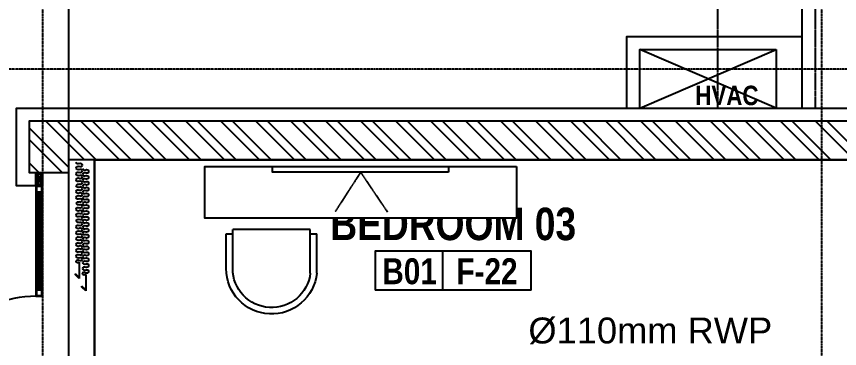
# Model space of a CAD drawing. Header units: millimetres. Extents: x -8500 to 104886, y -7800 to 56500.
# Drawn here: x 38450 to 44789, y 36646 to 39206 of the extents above; entities that cross this region are included whole.
import ezdxf
from ezdxf.enums import TextEntityAlignment as Align

# ---------------------------------------------------------------- set-up
doc = ezdxf.new("R2010")
doc.units = ezdxf.units.MM
doc.header["$LTSCALE"] = 10
doc.set_wipeout_variables(frame=1)
for name, pattern in [('1803 B01 Axis$0$CENTER2', [1.125, 0.75, -0.125, 0.125, -0.125]), ('1803 B01 b03$0$HIDDEN', [0.375, 0.25, -0.125]), ('HIDDEN', [0.375, 0.25, -0.125])]:
    doc.linetypes.add(name, pattern=pattern)
for name, color, linetype in [('1803 B01 Axis$0$AXIS-MEP', 8, '1803 B01 Axis$0$CENTER2'), ('1803 B01 b03$0$ELEV1-AR', 6, 'Continuous'), ('1803 B01 b03$0$ELEV3-AR', 11, 'Continuous'), ('1803 B01 b03$0$FIX-AR', 45, 'Continuous'), ('1803 B01 b03$0$OPEN-AR', 1, 'Continuous'), ('1803 B01 b03$0$STAIR-HID-AR', 8, '1803 B01 b03$0$HIDDEN'), ('1803 B01 b03$0$TAG-ROOM-AR', 181, 'Continuous'), ('1803 B01 b03$0$TXT-AR', 3, 'Continuous'), ('1803 B01 b03$0$WALL-AR', 7, 'Continuous'), ('1803 B01 b03$0$WIN-AR', 140, 'Continuous'), ('A-FURNITURE', 1, 'Continuous'), ('A-OUTLINE', 8, 'Continuous'), ('CEILING', 7, 'Continuous'), ('Ground Floor Plan$0$HATCH', 8, 'Continuous'), ('Ground Floor Plan$0$WIPEOUT', 8, 'Continuous'), ('ID-FUR', 1, 'Continuous'), ('ID-HATCH', 8, 'Continuous'), ('ID-WIPEOUT', 8, 'Continuous')]:
    doc.layers.add(name, color=color, linetype=linetype)
doc.layers.add('OUTER', color=10, linetype='Continuous', lineweight=25)
doc.layers.add('SH - RWP', color=201, linetype='Continuous', lineweight=9, true_color=0xd761ff)
doc.styles.add('1803 B01 b03$0$ARABIC1', font='sarb.shx')
doc.styles.add('1803 B01 b03$0$BOLD-SOFT', font='swisscb.ttf')
doc.styles.add('ARIAL', font='Arial.ttf')

# ---------------------------------------------------------------- blocks, each defined once
blk = doc.blocks.new('1803 B01 Axis$0$1803 B01 AXIS')
for p, q in [((38650, 55300), (38650, -5800)), ((44650, 55300), (44650, -5800)), ((85300, 38800), (-7300, 38800))]:
    blk.add_line(p, q)
blk = doc.blocks.new('1803 B01 Axis')
at = {"layer": '1803 B01 Axis$0$AXIS-MEP'}
blk.add_blockref('1803 B01 Axis$0$1803 B01 AXIS', (0, 0), dxfattribs=at)
blk = doc.blocks.new('1803 B01 b03$0$ROOM NO-TAG-100')
for p, q in [((-0.8, 0), (-0.8, 3)), ((6, 0), (-6, 0))]:
    blk.add_line(p, q)
blk.add_lwpolyline([(6, 0), (6, 3), (-6, 3), (-6, 0)])
at = {"color": 3, "style": '1803 B01 b03$0$ARABIC1'}
for p in [(0, 20.479), (0, 17.71), (0, 14.912)]:
    blk.add_attdef('---', text='', height=2, dxfattribs=at).set_placement(p, align=Align.CENTER)
at = {"style": '1803 B01 b03$0$BOLD-SOFT'}
for p in [(0, 10.525), (0, 7.134), (0, 3.857)]:
    blk.add_attdef('///', text='', height=2.5, dxfattribs=at).set_placement(p, align=Align.CENTER)
at = {"color": 9, "style": '1803 B01 b03$0$BOLD-SOFT'}
for tag, p in [('B00', (-3.358, 0.458)), ('X00', (2.603, 0.458))]:
    blk.add_attdef(tag, text='', height=2, dxfattribs=at).set_placement(p, align=Align.CENTER)
blk = doc.blocks.new('*U34')
for p, q in [((10, -90), (40, -10)), ((40, -90), (10, -10))]:
    blk.add_line(p, q)
at = {"elevation": 0}
for points in [[(50, 0), (0, 0), (0, -100), (50, -100)], [(40, -10), (10, -10), (10, -90), (40, -90)]]:
    blk.add_lwpolyline(points, close=True, dxfattribs=at)
blk = doc.blocks.new('1803 B01 b03$0$W03')
for p, q in [((850, 50), (-100, 50)), ((-100, 0), (850, 0)), ((800, 39), (50, 39)), ((800, 33), (50, 33)), ((800, 21), (50, 21)), ((800, 15), (50, 15))]:
    blk.add_line(p, q)
for points in [[(0, 0), (50, 0), (50, 50), (0, 50)], [(4, 4), (46, 4), (46, 46), (4, 46)]]:
    blk.add_lwpolyline(points, close=True)
at = {"elevation": 0}
for points in [[(800, 0), (850, 0), (850, 50), (800, 50)], [(804, 4), (846, 4), (846, 46), (804, 46)], [(1730.1, -850), (1730.1, 0), (1750.1, 0), (1750.1, -850)], [(1750, 0), (1800, 0), (1800, 50), (1750, 50)], [(1754, 4), (1796, 4), (1796, 46), (1754, 46)]]:
    blk.add_lwpolyline(points, close=True, dxfattribs=at)
blk.add_arc((1707.7, 7.4), 857.8, 180.49113, 271.8205)
at = {"layer": '1803 B01 b03$0$ELEV1-AR'}
for p, q in [((0, 50), (-100, 50)), ((1800, 50), (1900, 50))]:
    blk.add_line(p, q, dxfattribs=at)
at = {"layer": '1803 B01 b03$0$ELEV1-AR', "xscale": -1, "rotation": 270}
blk.add_blockref('*U34', (0, 0), dxfattribs=at)
at = {"layer": '1803 B01 b03$0$ELEV1-AR', "rotation": 90}
blk.add_blockref('*U34', (1800, 0), dxfattribs=at)
blk = doc.blocks.new('Ground Floor Plan$0$A$C6DBE4140')
at = {"layer": 'Ground Floor Plan$0$HATCH', "ltscale": 10}
for p, q in [((70.5, 1002), (41.6, 973)), ((70.5, 993.9), (41.6, 965)), ((41.6, 973), (41.6, 965)), ((70.5, 876), (70.5, 1002)), ((21, 907.5), (-8, 878.5)), ((21, 899.4), (-8, 870.5)), ((21, 781.5), (21, 907.5)), ((-8, 878.5), (-8, 870.5))]:
    blk.add_line(p, q, dxfattribs=at)
for centre, radius, start, end in [((58.7, 869.8), 12.5, 150.50232, 321.21003), ((57, 870.8), 10.5, 96.68903, 150.50232), ((62, 830.6), 14.2, 53.1301, 180), ((62, 830.6), 14.2, 180, 306.8699), ((72.4, 904.4), 28.5, 234.3652, 266.29832), ((79.3, 853.3), 13.9, 0, 141.21003), ((79, 853.3), 14.2, 233.1301, 0), ((9.1, 775.3), 12.5, 150.50232, 321.21003), ((7.4, 776.3), 10.5, 96.68903, 150.50232), ((22.8, 809.9), 28.5, 234.3652, 266.29832), ((29.7, 758.8), 13.9, 0, 141.21003), ((62, 785.3), 14.2, 53.1301, 180), ((62, 785.3), 14.2, 180, 306.8699), ((79, 807.9), 14.2, 0, 126.8699), ((79, 807.9), 14.2, 233.1301, 0), ((79, 762.6), 14.2, 0, 126.8699), ((79, 762.6), 14.2, 233.1301, 0), ((12.5, 736.1), 14.2, 53.1301, 180), ((12.5, 736.1), 14.2, 180, 306.8699), ((12.5, 690.8), 14.2, 53.1301, 180), ((29.5, 758.8), 14.2, 233.1301, 0), ((29.5, 713.4), 14.2, 0, 126.8699), ((29.5, 713.4), 14.2, 233.1301, 0), ((62, 739.9), 14.2, 53.1301, 180), ((62, 739.9), 14.2, 180, 306.8699), ((62, 694.5), 14.2, 53.1301, 180), ((79, 717.2), 14.2, 0, 126.8699), ((79, 717.2), 14.2, 233.1301, 0), ((12.5, 690.8), 14.2, 180, 306.8699), ((12.5, 645.4), 14.2, 53.1301, 180), ((12.5, 645.4), 14.2, 180, 306.8699), ((29.5, 668.1), 14.2, 0, 126.8699), ((29.5, 668.1), 14.2, 233.1301, 0), ((29.5, 622.7), 14.2, 0, 126.8699), ((62, 694.5), 14.2, 180, 306.8699), ((62, 649.2), 14.2, 53.1301, 180), ((62, 649.2), 14.2, 180, 306.8699), ((79, 671.9), 14.2, 0, 126.8699), ((79, 671.9), 14.2, 233.1301, 0), ((79, 626.5), 14.2, 0, 126.8699), ((12.5, 600), 14.2, 53.1301, 180), ((12.5, 600), 14.2, 180, 306.8699), ((29.5, 622.7), 14.2, 233.1301, 0), ((29.5, 577.4), 14.2, 0, 126.8699), ((29.5, 577.4), 14.2, 233.1301, 0), ((62, 603.8), 14.2, 53.1301, 180), ((62, 603.8), 14.2, 180, 306.8699), ((63.7, 554.9), 16.3, 59.61684, 167.47119), ((79, 626.5), 14.2, 233.1301, 0), ((79, 581.1), 14.2, 0, 126.8699), ((79.1, 581.1), 14.1, 239.61684, 0), ((12.5, 554.7), 14.2, 53.1301, 180), ((12.5, 554.7), 14.2, 180, 306.8699), ((12.5, 509.3), 14.2, 53.1301, 180), ((12.5, 509.3), 14.2, 180, 306.8699), ((29.5, 532), 14.2, 0, 126.8699), ((29.5, 532), 14.2, 233.1301, 0), ((62, 558.5), 14.2, 180, 306.8699), ((62, 513.1), 14.2, 53.1301, 180), ((62, 513.1), 14.2, 180, 306.8699), ((79, 535.8), 14.2, 0, 126.8699), ((79, 535.8), 14.2, 233.1301, 0), ((14.2, 460.4), 16.3, 59.61684, 167.47119), ((12.5, 464), 14.2, 180, 306.8699), ((29.5, 486.6), 14.2, 0, 126.8699), ((29.5, 441.3), 14.2, 0, 126.8699), ((29.5, 486.6), 14.1, 239.61684, 0), ((62, 467.7), 14.2, 53.1301, 180), ((62, 467.7), 14.2, 180, 306.8699), ((79, 490.4), 14.2, 0, 126.8699), ((79, 490.4), 14.2, 233.1301, 0), ((79, 445.1), 14.2, 0, 126.8699), ((79.1, 445.1), 14.1, 239.61684, 0), ((12.5, 418.6), 14.2, 53.1301, 180), ((12.5, 418.6), 14.2, 180, 306.8699), ((12.5, 373.2), 14.2, 53.1301, 180), ((29.5, 441.3), 14.2, 233.1301, 0), ((29.5, 395.9), 14.2, 0, 126.8699), ((29.5, 395.9), 14.2, 233.1301, 0), ((63.7, 418.8), 16.3, 59.61684, 167.47119), ((63.7, 425.9), 16.3, 192.52881, 300.38316), ((62, 377), 14.2, 53.1301, 180), ((79, 399.7), 14.2, 233.1301, 0), ((79.1, 399.7), 14.1, 0, 120.38316), ((12.5, 373.2), 14.2, 180, 306.8699), ((14.2, 324.3), 16.3, 59.61684, 167.47119), ((14.2, 331.4), 16.3, 192.52881, 300.38316), ((29.5, 350.6), 14.2, 0, 126.8699), ((29.5, 350.6), 14.1, 239.61684, 0), ((29.5, 305.2), 14.1, 0, 120.38316), ((62, 377), 14.2, 180, 306.8699), ((62, 331.7), 14.2, 53.1301, 180), ((62, 331.7), 14.2, 180, 306.8699), ((79, 354.3), 14.2, 0, 126.8699), ((79, 354.3), 14.2, 233.1301, 0), ((79, 309), 14.2, 0, 126.8699), ((12.5, 282.5), 14.2, 53.1301, 180), ((12.5, 282.5), 14.2, 180, 306.8699), ((29.5, 305.2), 14.2, 233.1301, 0), ((29.5, 259.8), 14.2, 0, 126.8699), ((29.5, 259.8), 14.2, 233.1301, 0), ((62, 286.3), 14.2, 53.1301, 180), ((63.7, 289.8), 16.3, 192.52881, 300.38316), ((62, 240.9), 14.2, 53.1301, 180), ((79, 309), 14.2, 233.1301, 0), ((79, 263.6), 14.2, 233.1301, 0), ((79.1, 263.6), 14.1, 0, 120.38316), ((12.5, 237.2), 14.2, 53.1301, 180), ((12.5, 237.2), 14.2, 180, 306.8699), ((12.5, 191.8), 14.2, 53.1301, 180), ((14.2, 195.3), 16.3, 192.52881, 300.38316), ((29.5, 214.5), 14.2, 0, 126.8699), ((29.5, 214.5), 14.2, 233.1301, 0), ((62, 240.9), 14.2, 180, 306.8699), ((62, 195.6), 14.2, 53.1301, 180), ((62, 195.6), 14.2, 180, 306.8699), ((79, 218.3), 14.2, 0, 126.8699), ((79, 218.3), 14.2, 233.1301, 0), ((12.5, 146.4), 14.2, 53.1301, 180), ((12.5, 146.4), 14.2, 180, 306.8699), ((29.5, 169.1), 14.2, 233.1301, 0), ((29.5, 123.8), 14.2, 0, 126.8699), ((29.5, 169.1), 14.1, 0, 120.38316), ((62, 150.2), 14.2, 53.1301, 180), ((62, 150.2), 14.2, 180, 306.8699), ((79, 172.9), 14.2, 0, 126.8699), ((79, 172.9), 14.2, 233.1301, 0), ((79, 127.5), 14.2, 0, 126.8699), ((79, 127.5), 14.2, 233.1301, 360), ((12.5, 101.1), 14.2, 53.1301, 180), ((12.5, 101.1), 14.2, 180, 306.8699), ((12.5, 55.7), 14.2, 53.1301, 180), ((29.5, 123.8), 14.2, 233.1301, 0), ((29.5, 78.4), 14.2, 0, 126.8699), ((29.5, 78.4), 14.2, 233.1301, 0), ((62, 104.9), 14.2, 53.1301, 180), ((62, 104.9), 14.2, 180, 306.8699), ((62, 59.5), 14.2, 53.1301, 180), ((79, 82.2), 14.2, 0, 126.8699), ((79, 82.2), 14.2, 233.1301, 0), ((12.5, 55.7), 14.2, 180, 306.8699), ((12.5, 10.4), 14.2, 53.1301, 180), ((29.5, 33), 14.2, 0, 126.8699), ((29.5, 33), 14.2, 233.1301, 360)]:
    blk.add_arc(centre, radius, start, end, dxfattribs=at)
blk = doc.blocks.new('*U201')
blk.add_wipeout([(4427.9, -4864.3), (4856.4, -4864.3), (4856.4, -2292.9), (4427.9, -2292.9)]).dxf.layer = 'Ground Floor Plan$0$WIPEOUT'
at = {"ltscale": 0.3}
blk.add_lwpolyline([(4427.9, -4864.3), (4856.4, -4864.3), (4856.4, -2292.9), (4427.9, -2292.9)], close=True, dxfattribs=at)
blk = doc.blocks.new('rr')
at = {"ltscale": 10}
blk.add_wipeout([(1572443.1, -227933.2), (1573041.1, -227933.2), (1573041.1, -227899.9), (1573091.1, -227899.9), (1573090.8, -227598.7), (1573080.7, -227542.8), (1573053.9, -227473.1), (1573014.2, -227412.3), (1572965.5, -227363.2), (1572916.1, -227329.1), (1572855.9, -227301.9), (1572799.5, -227287.8), (1572742.8, -227283.1), (1572674.5, -227289.9), (1572619.8, -227305.5), (1572562.4, -227333.3), (1572503.2, -227378.2), (1572457.6, -227430.5), (1572423.8, -227489.6), (1572406.3, -227537.8), (1572397, -227581.1), (1572393.1, -227632.8), (1572393.1, -227899.9), (1572443.1, -227899.9)], dxfattribs=at).dxf.layer = 'ID-WIPEOUT'
for p, q in [((1573041.1, -227598.7), (1573041.1, -227933.2)), ((1573091.1, -227598.7), (1573091.1, -227899.9)), ((1572393.1, -227633.2), (1572393.1, -227899.9)), ((1572443.1, -227633.2), (1572443.1, -227933.2)), ((1572393.1, -227899.9), (1572443.1, -227899.9)), ((1573041.1, -227933.2), (1572443.1, -227933.2)), ((1573041.1, -227899.9), (1573091.1, -227899.9))]:
    blk.add_line(p, q, dxfattribs=at)
for centre, radius, start, end in [((1572742.8, -227632.8), 349.7, 5.59805, 180.05626), ((1572743.1, -227633.2), 300, 6.59477, 180)]:
    blk.add_arc(centre, radius, start, end, dxfattribs=at)

msp = doc.modelspace()

# ---------------------------------------------------------------- linework, layer by layer
at = {"layer": '1803 B01 b03$0$ELEV1-AR'}
msp.add_lwpolyline([(38600, 37900), (38450, 37900), (38450, 38500), (45200, 38500), (45200, 38200)], dxfattribs=at)
at = {"layer": '1803 B01 b03$0$ELEV3-AR'}
msp.add_line((44300, 38950), (44300, 38500), dxfattribs=at)
for points in [[(44500, 38500), (44500, 46200), (38700, 46200), (38700, 40950), (30850, 40950), (30850, 46200), (25050, 46200), (25050, 39450), (19050, 39450), (19050, 37950), (18450, 37950), (18450, 34850), (30650, 34850), (30650, 35950), (38450, 35950)], [(43150, 38500), (43150, 39050), (44500, 39050)], [(43250, 38500), (43250, 38950), (44300, 38950)]]:
    msp.add_lwpolyline(points, dxfattribs=at)
at = {"layer": '1803 B01 b03$0$FIX-AR', "linetype": '1803 B01 b03$0$HIDDEN'}
msp.add_lwpolyline([(47450, 15550), (36650, 15550), (36650, 40300), (43850, 40300), (43850, 38500)], dxfattribs=at)
at = {"layer": '1803 B01 b03$0$OPEN-AR', "color": 1}
for p, q in [((44300, 38500), (43250, 38950)), ((43250, 38500), (44300, 38950))]:
    msp.add_line(p, q, dxfattribs=at)
at = {"layer": '1803 B01 b03$0$STAIR-HID-AR'}
msp.add_lwpolyline([(38450, 35850), (30750, 35850), (30750, 34750), (18350, 34750), (18350, 38050), (18950, 38050), (18950, 39550), (24950, 39550), (24950, 46300), (30950, 46300), (30950, 41050), (38600, 41050), (38600, 46300), (44600, 46300), (44600, 38500)], dxfattribs=at)
at = {"layer": '1803 B01 b03$0$WALL-AR'}
for points in [[(38850, 38000), (38550, 38000), (38550, 38400), (45100, 38400), (45100, 38050), (44900, 38050), (44900, 38100), (38850, 38100), (38850, 15550)], [(38850, 38000), (38550, 38000)]]:
    msp.add_lwpolyline(points, dxfattribs=at)
at = {"layer": 'A-OUTLINE', "color": 1, "linetype": 'HIDDEN', "ltscale": 0.5}
msp.add_line((39050, 38100), (39050, 32500), dxfattribs=at)
at = {"layer": 'CEILING'}
msp.add_lwpolyline([(38850, 32500), (39050, 32500), (39050, 38100), (38850, 38100)], close=True, dxfattribs=at)

# ---------------------------------------------------------------- block references
at = {"layer": '1803 B01 b03$0$TAG-ROOM-AR'}
ref = msp.add_blockref('1803 B01 b03$0$ROOM NO-TAG-100', (41813.5, 37096.3), dxfattribs=dict(at, xscale=100, yscale=100, zscale=100))
ref.add_attrib('X00', 'F-22', dxfattribs={"layer": '0', "color": 9, "height": 200, "style": '1803 B01 b03$0$BOLD-SOFT'}).set_placement((42073.8, 37142.1), align=Align.CENTER)
ref.add_attrib('B00', 'B01', dxfattribs={"layer": '0', "color": 9, "height": 200, "style": '1803 B01 b03$0$BOLD-SOFT'}).set_placement((41477.7, 37142.1), align=Align.CENTER)
ref.add_attrib('///', 'BEDROOM 03', dxfattribs={"layer": '0', "height": 250, "style": '1803 B01 b03$0$BOLD-SOFT'}).set_placement((41813.5, 37481.9), align=Align.CENTER)
at = {"layer": '1803 B01 b03$0$WIN-AR', "rotation": 270}
msp.add_blockref('1803 B01 b03$0$W03', (38600, 37900), dxfattribs=at)
at = {"layer": 'Ground Floor Plan$0$HATCH', "xscale": -1, "rotation": 180}
msp.add_blockref('Ground Floor Plan$0$A$C6DBE4140', (38912.7, 38093.3), dxfattribs=at)
at = {"layer": 'ID-FUR', "color": 8, "linetype": 'HIDDEN', "ltscale": 0.5}
msp.add_blockref('1803 B01 Axis', (0, 0), dxfattribs=at)

# ---------------------------------------------------------------- texts
at = {"layer": '1803 B01 b03$0$TXT-AR', "style": '1803 B01 b03$0$BOLD-SOFT'}
msp.add_text('HVAC', height=150, dxfattribs=at).set_placement((43678.3, 38522))
at = {"layer": 'SH - RWP', "linetype": 'ByBlock', "lineweight": 40, "ltscale": 1e-05, "extrusion": (0.007838, -0.01548, 0.999849), "insert": (44270.6, 36885.4, -1.7), "char_height": 200, "width": 2883.536, "attachment_point": 3, "text_direction": (0.999969, 0, -0.007839), "style": 'ARIAL'}
msp.add_mtext('Ø110mm RWP\\P ', dxfattribs=at)

# ---------------------------------------------------------------- next in the draw order: block references
at = {"layer": 'A-FURNITURE', "xscale": -0.9333333333333332, "yscale": 0.9333333333333332, "zscale": 0.9333333333333332, "rotation": 90}
msp.add_blockref('*U201', (37760, 42182.7), dxfattribs=at)
at = {"layer": 'ID-FUR', "xscale": -1, "rotation": 180}
msp.add_blockref('rr', (-1532327.9, -190370.7), dxfattribs=at)

# ---------------------------------------------------------------- next in the draw order: hatches: boundary and pattern name
at = {"layer": 'ID-HATCH'}
h = msp.add_hatch(dxfattribs=at)
h.set_pattern_fill('ANSI32', color=256, scale=20, angle=-90)
h.set_pattern_definition([(315, (6150, 54850), (134.7038, 134.7038), []), (315, (6150, 54760.2), (134.7038, 134.7038), [])])
h.paths.add_polyline_path([(44900, 38100), (44900, 38050), (45100, 38050), (45100, 38400), (38550, 38400), (38550, 38000), (38850, 38000), (38850, 38100)])

# ---------------------------------------------------------------- next in the draw order: linework, layer by layer
at = {"layer": 'CEILING'}
msp.add_lwpolyline([(39050, 38100), (44900, 38100), (44900, 38050), (44900, 37900), (48150, 37900), (48150, 35850), (44800, 35850), (44800, 35950), (43350, 35950), (43350, 32500), (39050, 32500)], close=True, dxfattribs=at)
at = {"layer": 'ID-FUR'}
msp.add_lwpolyline([(41777.3, 38005), (40422.7, 38005), (40422.7, 38050), (41777.3, 38050)], close=True, dxfattribs=at)
at = {"layer": 'ID-HATCH', "linetype": 'HIDDEN', "ltscale": 0.5}
for points in [[(41100, 38005), (40903.3, 37699.3)], [(41100, 38005), (41306.1, 37699.3)]]:
    msp.add_lwpolyline(points, dxfattribs=at)
at = {"layer": 'OUTER'}
msp.add_lwpolyline([(69200, 47350), (38850, 47350), (38850, 2290.9), (69200, 2290.9)], close=True, dxfattribs=at)

doc.saveas('drawing.dxf')
